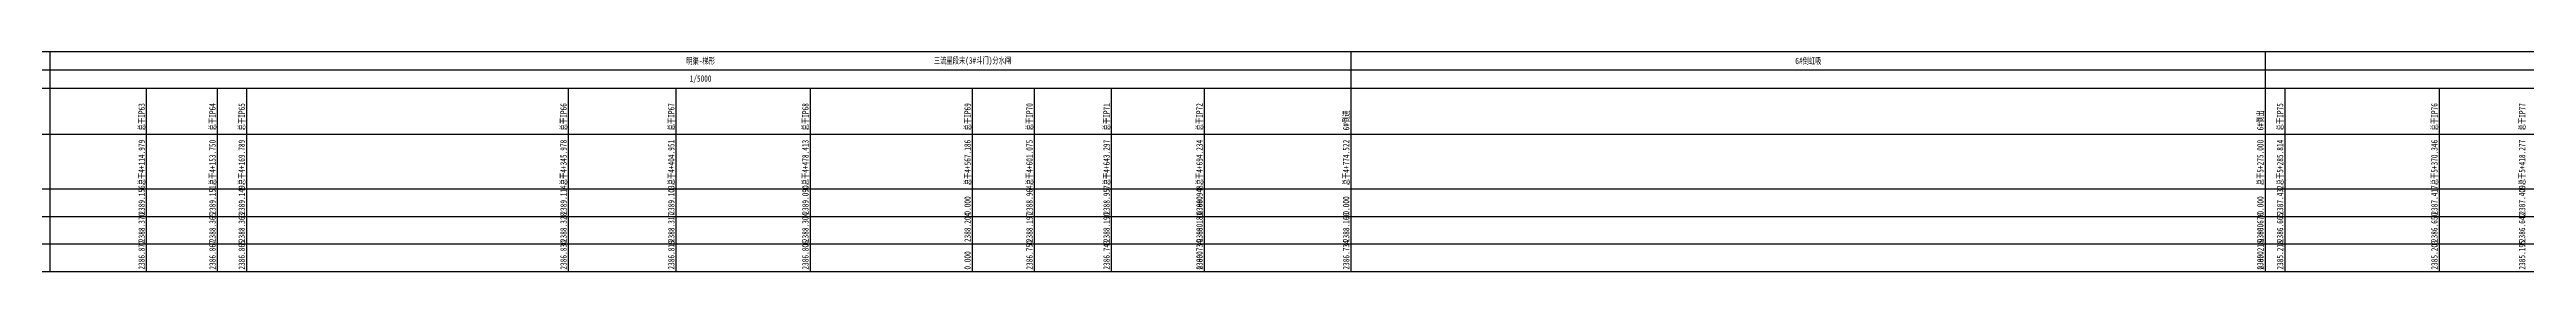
# Model space of a CAD drawing. Header units: metres. Extents: x -40 to 10883, y -681 to 2393.
# Drawn here: x 4062 to 5418, y 0 to 120 of the extents above; entities that cross this region are included whole.
import ezdxf
from ezdxf.enums import TextEntityAlignment as Align

# ---------------------------------------------------------------- set-up
doc = ezdxf.new("R2010")
doc.units = ezdxf.units.M
doc.layers.add('纵断面_文字标注', color=7, linetype='Continuous')
doc.layers.add('纵断面_表格线框', color=7, linetype='Continuous')
doc.styles.get("Standard").update_dxf_attribs({"font": '', "width": 0.7})
doc.styles.get('Standard').set_extended_font_data('仿宋')

msp = doc.modelspace()

# ---------------------------------------------------------------- linework, layer by layer
at = {"layer": '纵断面_表格线框'}
for p, q in [((0, 120), (10862.8, 120)), ((0, 110), (10862.8, 110)), ((4062.2, 0), (4062.2, 120)), ((4774.5, 0), (4774.5, 120)), ((5275, 0), (5275, 120)), ((0, 100), (10862.8, 100)), ((4062.2, 0), (4062.2, 100)), ((4115, 0), (4115, 100)), ((4153.8, 0), (4153.8, 100)), ((4169.8, 0), (4169.8, 100)), ((4346, 0), (4346, 100)), ((4405, 0), (4405, 100)), ((4478.4, 0), (4478.4, 100)), ((4567.2, 0), (4567.2, 100)), ((4601.1, 0), (4601.1, 100)), ((4643.3, 0), (4643.3, 100)), ((4694.2, 0), (4694.2, 100)), ((4694.2, 0), (4694.2, 100)), ((5275, 0), (5275, 100)), ((5285.8, 0), (5285.8, 100)), ((5370.3, 0), (5370.3, 100)), ((0, 75), (10862.8, 75)), ((0, 45), (10862.8, 45)), ((0, 30), (10862.8, 30)), ((0, 15), (10862.8, 15)), ((0, 0), (10862.8, 0))]:
    msp.add_line(p, q, dxfattribs=at)

# ---------------------------------------------------------------- texts
at = {"layer": '纵断面_文字标注', "width": 0.7}
for s, p in [('明渠-梯形', (4418.3, 115)), ('三流量段末(3#斗门)分水闸', (4567.2, 115)), ('6#倒虹吸', (5024.8, 115)), ('1/5000', (4418.3, 105))]:
    msp.add_text(s, height=3.5, dxfattribs=at).set_placement(p, align=Align.MIDDLE)
for s, p in [('总干IP63', (4114, 77)), ('总干IP64', (4152.8, 77)), ('总干IP65', (4168.8, 77)), ('总干IP66', (4345, 77)), ('总干IP67', (4404, 77)), ('总干IP68', (4477.4, 77)), ('总干IP69', (4566.2, 77)), ('总干IP70', (4600.1, 77)), ('总干IP71', (4642.3, 77)), ('总干IP72', (4693.2, 77)), ('6#倒进', (4773.5, 77)), ('6#倒出', (5274, 77)), ('总干IP75', (5284.8, 77)), ('总干IP76', (5369.3, 77)), ('总干IP77', (5417.3, 77)), ('总干4+114.979', (4114, 47)), ('总干4+153.750', (4152.8, 47)), ('总干4+169.789', (4168.8, 47)), ('总干4+345.978', (4345, 47)), ('总干4+404.951', (4404, 47)), ('总干4+478.413', (4477.4, 47)), ('总干4+567.186', (4566.2, 47)), ('总干4+601.075', (4600.1, 47)), ('总干4+643.297', (4642.3, 47)), ('总干4+694.234', (4693.2, 47)), ('总干4+694.234', (4693.2, 47)), ('总干4+774.522', (4773.5, 47)), ('总干5+275.000', (5274, 47)), ('总干5+275.000', (5274, 47)), ('总干5+285.814', (5284.8, 47)), ('总干5+370.346', (5369.3, 47)), ('总干5+418.277', (5417.3, 47)), ('2389.156', (4114, 31)), ('2389.151', (4152.8, 31)), ('2389.149', (4168.8, 31)), ('2389.114', (4345, 31)), ('2389.103', (4404, 31)), ('2389.090', (4477.4, 31)), ('2388.964', (4600.1, 31)), ('2388.957', (4642.3, 31)), ('2388.948', (4693.2, 31)), ('2387.432', (5284.8, 31)), ('2387.417', (5369.3, 31)), ('2387.409', (5417.3, 31)), ('2388.370', (4114, 16)), ('2388.365', (4152.8, 16)), ('2388.363', (4168.8, 16)), ('2388.328', (4345, 16)), ('2388.317', (4404, 16)), ('2388.304', (4477.4, 16)), ('0.000', (4566.2, 31)), ('2388.204', (4566.2, 16)), ('2388.197', (4600.1, 16)), ('2388.190', (4642.3, 16)), ('0.000', (4693.2, 31)), ('2388.181', (4693.2, 16)), ('0.000', (4773.5, 31)), ('2388.160', (4773.5, 16)), ('0.000', (5274, 31)), ('0.000', (5274, 31)), ('2386.676', (5274, 16)), ('2386.665', (5284.8, 16)), ('2386.650', (5369.3, 16)), ('2386.642', (5417.3, 16)), ('2386.872', (4114, 1)), ('2386.867', (4152.8, 1)), ('2386.865', (4168.8, 1)), ('2386.830', (4345, 1)), ('2386.819', (4404, 1)), ('2386.806', (4477.4, 1)), ('2386.750', (4600.1, 1)), ('2386.743', (4642.3, 1)), ('0.000', (4693.2, 16)), ('2386.734', (4693.2, 1)), ('2386.734', (4773.5, 1)), ('0.000', (5274, 16)), ('2385.218', (5274, 1)), ('2385.218', (5284.8, 1)), ('2385.203', (5369.3, 1)), ('2385.195', (5417.3, 1)), ('0.000', (4566.2, 1)), ('0.000', (4693.2, 1)), ('0.000', (5274, 1))]:
    msp.add_text(s, height=3.5, rotation=90, dxfattribs=at).set_placement(p)

doc.saveas('drawing.dxf')
